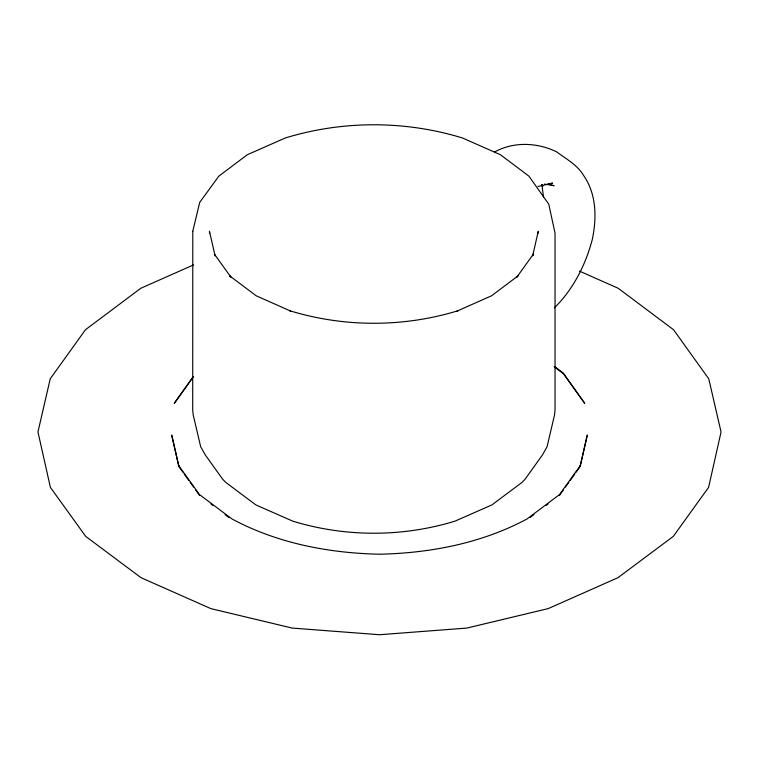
<?xml version="1.0" encoding="UTF-8"?>
<svg xmlns="http://www.w3.org/2000/svg" width="759" height="759" viewBox="0 0 759 759"><rect width="100%" height="100%" fill="white"/><g stroke="black" fill="none" stroke-linecap="round" stroke-linejoin="round"><path stroke-width="1.14" d="M587.238 435.486L587.257 434.973L580.18 466.026L580.36 465.561L559.582 494.517L527.088 518.928C481.728 543.235 430.6 553.083 379.5 554.222C328.4 553.083 277.272 543.235 231.912 518.928L199.418 494.517L178.64 465.561L178.82 466.026L171.743 434.973L171.762 435.486M538.188 233.155L538.273 231.239L532.676 255.802L533.387 254.085L516.888 277.082L518.027 275.878L491.576 295.782L457.098 311.057L458.009 310.725C403.427 327.452 344.32 327.452 289.739 310.725L290.64 311.057L256.172 295.782L229.711 275.878L230.859 277.082L214.361 254.085L215.072 255.802L209.465 231.239L209.56 233.155M586.982 436.634L580.161 466.519L576.147 472.126M193.147 376.768L174.276 403.352L193.45 376.635M559.411 495.447L563.425 489.849M565.436 487.05L568.785 482.382M570.123 480.523L574.81 473.986M554.374 307.879C573.292 289.293 585.654 264.777 592.343 239.275L592.732 237.292C596.84 216.306 596.119 193.298 583.424 175.187C577.267 164.855 566.167 159.001 556.793 151.942C537.524 142.455 513.606 141.354 494.583 152.018M530.171 517.448L533.938 514.611M546.205 505.39L548.093 503.967M193.507 264.919L140.804 288.268L85.463 329.729L50.236 378.807L37.95 431.966L50.398 487.373L85.691 536.366L141.032 577.694L210.879 608.633L292.215 628.082L379.5 634.723L466.785 628.082L548.121 608.633L617.968 577.694L673.309 536.366L708.602 487.373L721.05 431.966L708.764 378.807L673.537 329.729L618.196 288.268L579.478 271.115M538.036 186.486L552.599 183.118L547.913 184.105M544.478 184.095L554.089 185.737L550.92 184.854M554.696 366.616L563.121 372.954L584.724 403.352L563.501 373.77L554.117 366.711M210.907 503.967L212.795 505.39M225.062 514.611L228.829 517.448M182.853 472.126L178.839 466.519L172.018 436.634M184.19 473.986L188.877 480.523M190.215 482.382L193.564 487.05M195.575 489.849L199.589 495.447M542.856 186.344L541.86 184.38L543.491 197.084M192.795 231.239L192.701 410.202L193.251 415.126L200.68 446.747L205.366 455.068L222.795 479.365L225.784 482.43L255.83 504.896L292.708 521.129C345.364 537.258 402.384 537.258 455.039 521.129L491.917 504.896L521.964 482.43L524.953 479.365L542.381 455.068L547.059 446.747L554.487 415.126L555.038 410.202L555.038 233.155L548.776 204.18L528.909 176.145L500.456 154.741L462.478 137.986C405.002 120.377 342.745 120.377 285.261 137.986L247.282 154.741L218.839 176.145L199.674 202.463L192.795 231.239"/></g></svg>
